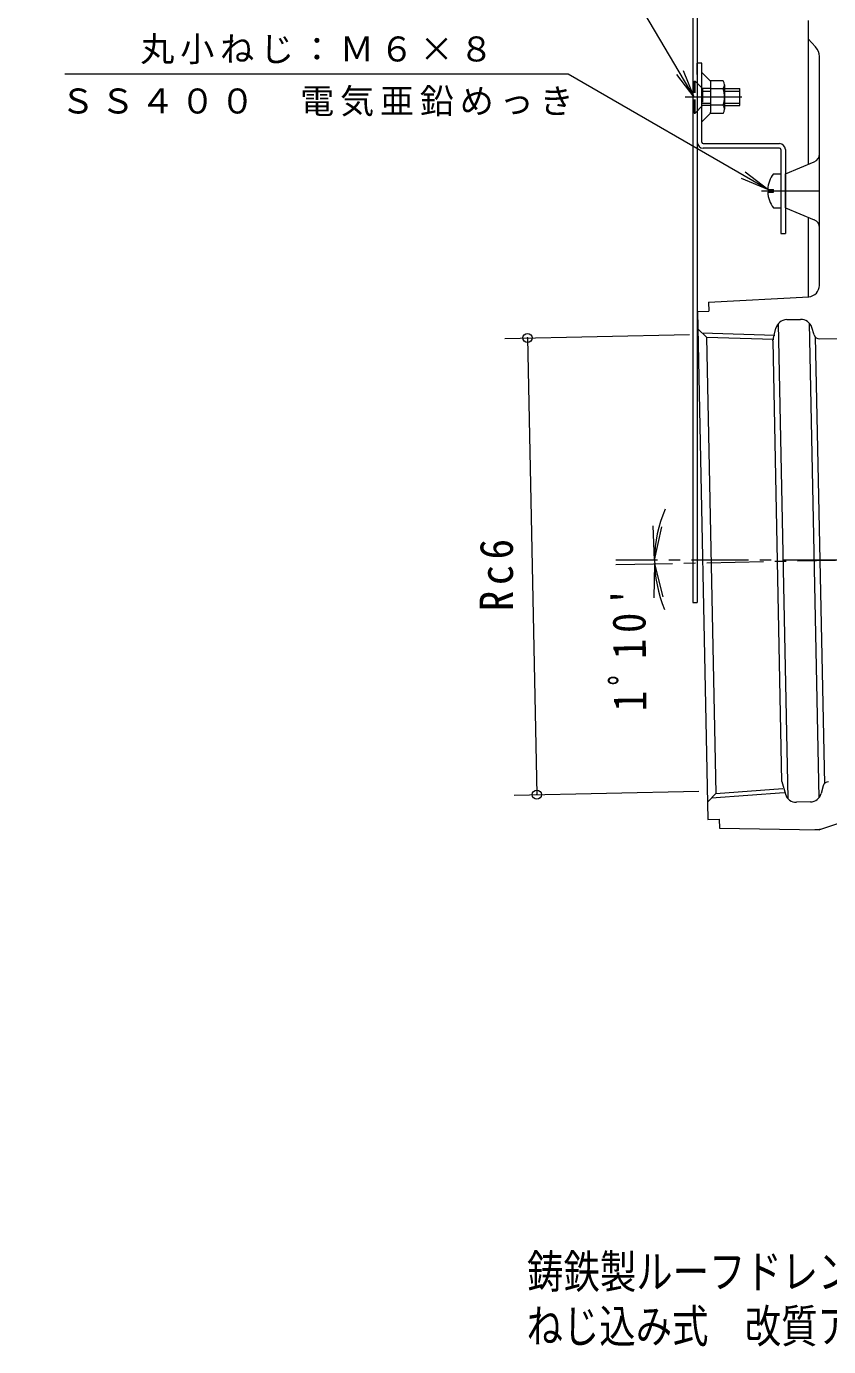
# Model space of a CAD drawing. Units: millimetres, scale not verified. Extents: x -514 to 462, y -549 to 533.
# Drawn here: x -514.2 to -231.8, y -549.4 to -84.4 of the extents above; entities that cross this region are included whole.
import ezdxf
from ezdxf.enums import TextEntityAlignment as Align

# ---------------------------------------------------------------- set-up
doc = ezdxf.new("R2010")
doc.units = ezdxf.units.MM
doc.header["$LTSCALE"] = 4
doc.header["$PDMODE"] = 32
doc.header["$PDSIZE"] = 3.2
doc.linetypes.add('CHAIN1', pattern=[8, 5, -1, 1, -1])
doc.linetypes.add('DASHED1', pattern=[1.8, 1.2, -0.6])
for name, color, linetype, lineweight in [('0-0_通り芯', 4, 'Continuous', 9), ('0-4_その他', 7, 'Continuous', 9), ('0-5_寸法', 7, 'Continuous', 9), ('0-8', 2, 'Continuous', 9), ('0-A', 2, 'Continuous', 9), ('0-F', 7, 'CHAIN1', 9)]:
    doc.layers.add(name, color=color, linetype=linetype, lineweight=lineweight)
doc.layers.add('F-5_F-5ﾚｲﾔ', color=2, linetype='Continuous')
doc.styles.add('ＭＳ ゴシック', font='')
doc.styles.get('ＭＳ ゴシック').set_extended_font_data('MS Gothic')

msp = doc.modelspace()

# ---------------------------------------------------------------- linework, layer by layer
at = {"layer": '0-0_通り芯'}
for p, q in [((-239.041, -82.323), (-239.041, -132.99)), ((-236.384, -91.672), (-239.041, -88.823)), ((-235.041, -175.628), (-235.041, -95.082)), ((-247.041, -136.323), (-236.887, -132.092)), ((-247.041, -148.323), (-247.041, -136.323)), ((-247.041, -148.323), (-236.887, -152.554)), ((-239.041, -151.656), (-239.041, -179.622)), ((-274.044, -181.546), (-238.822, -179.622)), ((-249.632, -189.203), (-246.228, -356.29)), ((-246.588, -187.701), (-241.68, -187.601)), ((-238.635, -188.914), (-235.229, -356.131)), ((-236.965, -193.056), (-237.775, -190.424)), ((-251.51, -195.209), (-248.349, -350.376)), ((-251.484, -195.208), (-250.392, -190.749)), ((-236.535, -193.811), (-233.33, -351.156)), ((-235.013, -194.467), (-228.041, -194.325)), ((-248.321, -350.376), (-247.051, -354.776)), ((-233.731, -351.929), (-234.432, -354.587)), ((-238.218, -357.566), (-243.127, -357.666)), ((-206.403, -358.013), (-235.041, -367.323)), ((-270.271, -366.834), (-235.041, -367.323))]:
    msp.add_line(p, q, dxfattribs=at)
at = {"layer": '0-0_通り芯', "linetype": 'CHAIN1'}
for p, q in [((-255.435, -142.323), (-232.173, -142.323)), ((-306.726, -273.949), (-215.399, -272.089))]:
    msp.add_line(p, q, dxfattribs=at)
at = {"layer": '0-0_通り芯', "color": 6}
for p, q in [((-277.979, -184.785), (-273.98, -184.704)), ((-277.979, -184.785), (-274.334, -363.748)), ((-274.044, -181.546), (-273.98, -184.704)), ((-274.793, -193.884), (-277.854, -190.946)), ((-276.384, -192.357), (-250.752, -193.158)), ((-274.793, -193.884), (-271.522, -354.527)), ((-274.793, -193.884), (-251.11, -194.624)), ((-271.522, -354.527), (-247.888, -352.823)), ((-271.522, -354.527), (-274.46, -357.587)), ((-273.049, -356.118), (-247.468, -354.274))]:
    msp.add_line(p, q, dxfattribs=at)
msp.add_lwpolyline([(-274.334, -363.748), (-270.335, -363.667), (-270.271, -366.834)], dxfattribs=at)
at = {"layer": '0-0_通り芯'}
for centre, radius, start, end in [((-240.041, -95.082), 5, 0, 43), ((-238.041, -129.323), 3, 292.61953, 0), ((-238.041, -155.323), 3, 0, 67.38047), ((-239.041, -175.628), 4, 273.1278, 0), ((-246.507, -191.701), 4, 91.16681, 166.23539), ((-241.598, -191.601), 4, 17.11221, 91.16681), ((-235.054, -192.468), 2, 197.11221, 271.16681), ((-231.797, -352.44), 2, 91.16681, 165.22141), ((-243.208, -353.667), 4, 196.09823, 271.16681), ((-238.299, -353.567), 4, 271.16681, 345.22141), ((-236.557, -357.301), 10, 269.20553, 288.00828)]:
    msp.add_arc(centre, radius, start, end, dxfattribs=at)
at = {"layer": '0-4_その他'}
for p, q in [((-345.798, -194.287), (-280.793, -192.963)), ((-337.8, -194.124), (-334.524, -354.973)), ((-293.067, -272.354), (-293.59, -260.365)), ((-293.067, -272.354), (-290.469, -260.638)), ((-293.047, -273.671), (-293.327, -285.667)), ((-293.047, -273.671), (-290.212, -285.331)), ((-342.522, -355.136), (-277.517, -353.812))]:
    msp.add_line(p, q, dxfattribs=at)
msp.add_arc((-247.983, -272.347), 45.084, 156.63402, 202.7846, dxfattribs=at)
for p in [(-337.8, -194.124), (-334.524, -354.973)]:
    msp.add_point(p, dxfattribs=at)
at = {"layer": '0-5_寸法'}
for p, q in [((-323.455, -101.299), (-500.69, -101.299)), ((-253.229, -141.844), (-323.455, -101.299)), ((-279.121, -109.323), (-285.209, -101.39)), ((-279.121, -109.323), (-282.948, -100.084)), ((-253.229, -141.844), (-262.468, -138.017)), ((-253.229, -141.844), (-261.163, -135.756))]:
    msp.add_line(p, q, dxfattribs=at)
msp.add_lwpolyline([(-279.121, -109.323), (-325.97, -30.065), (-514.155, -30.065)], dxfattribs=at)
at = {"layer": '0-8'}
for p, q in [((-279.641, 72.677), (-279.641, -287.323)), ((-278.04, 72.677), (-278.04, -287.323)), ((-278.04, -101.323), (-278.04, -97.323)), ((-276.44, -97.323), (-278.04, -97.323)), ((-276.44, -125.223), (-276.44, -97.323)), ((-273.44, -103.66), (-276.44, -100.66)), ((-273.44, -104.011), (-273.44, -114.636)), ((-273.44, -114.986), (-276.44, -117.986)), ((-275.94, -125.723), (-249.14, -125.723)), ((-249.14, -127.323), (-275.94, -127.323)), ((-248.641, -127.823), (-248.641, -157.323)), ((-247.041, -127.823), (-247.041, -157.323)), ((-248.641, -157.323), (-247.041, -157.323)), ((-279.641, -287.323), (-278.04, -287.323))]:
    msp.add_line(p, q, dxfattribs=at)
at = {"layer": '0-8', "linetype": 'CHAIN1'}
msp.add_line((-262.311, -109.323), (-282.44, -109.323), dxfattribs=at)
at = {"layer": '0-8'}
for centre, radius, start, end in [((-275.94, -125.223), 2.1, 180, 270), ((-275.94, -125.223), 0.5, 180, 270), ((-249.14, -127.823), 2.1, 0, 90), ((-249.14, -127.823), 0.5, 0, 90)]:
    msp.add_arc(centre, radius, start, end, dxfattribs=at)
at = {"layer": '0-A', "linetype": 'DASHED1'}
for p, q in [((-279.121, -103.673), (-278.821, -103.673)), ((-279.121, -114.973), (-279.121, -103.673)), ((-276.171, -106.323), (-278.821, -103.673)), ((-276.171, -106.323), (-276.171, -112.323)), ((-273.44, -106.323), (-276.171, -106.323)), ((-276.171, -107.193), (-273.44, -107.193)), ((-276.171, -111.453), (-273.44, -111.453)), ((-276.171, -112.323), (-278.821, -114.973)), ((-273.44, -112.323), (-276.171, -112.323))]:
    msp.add_line(p, q, dxfattribs=at)
at = {"layer": '0-A'}
for p, q in [((-268.931, -103.573), (-273.44, -103.573)), ((-273.44, -103.573), (-273.44, -104.011)), ((-268.931, -106.46), (-273.44, -106.46)), ((-268.44, -105.017), (-268.44, -113.63)), ((-268.44, -106.323), (-263.121, -106.323)), ((-263.121, -112.323), (-263.121, -106.323)), ((-268.44, -107.193), (-263.121, -107.193)), ((-268.44, -111.453), (-263.121, -111.453)), ((-268.931, -112.186), (-273.44, -112.186)), ((-273.44, -115.073), (-273.44, -114.636)), ((-268.931, -115.073), (-273.44, -115.073)), ((-268.44, -112.323), (-263.121, -112.323)), ((-251.241, -136.323), (-248.641, -136.323)), ((-253.229, -141.844), (-251.241, -141.844)), ((-253.229, -142.802), (-251.241, -142.802)), ((-251.241, -142.802), (-251.241, -141.844)), ((-251.241, -148.323), (-248.641, -148.323))]:
    msp.add_line(p, q, dxfattribs=at)
at = {"layer": '0-A', "linetype": 'DASHED1'}
msp.add_lwpolyline([(-279.121, -114.973), (-278.821, -114.973), (-278.821, -103.673)], dxfattribs=at)
at = {"layer": '0-A'}
for centre, radius, start, end in [((-270.808, -105.017), 2.368, 322.44278, 37.55722), ((-277.038, -109.323), 8.598, 340.548, 19.452), ((-270.808, -113.63), 2.368, 322.44278, 37.55722), ((-243.241, -142.323), 10, 143.13013, 177.25438), ((-243.241, -142.323), 10, 182.74562, 216.86987)]:
    msp.add_arc(centre, radius, start, end, dxfattribs=at)
at = {"layer": '0-F'}
msp.add_line((-228.041, -272.347), (-306.758, -272.347), dxfattribs=at)

# ---------------------------------------------------------------- texts
at = {"layer": '0-4_その他', "color": 2, "char_height": 11.73, "attachment_point": 7, "style": 'ＭＳ ゴシック'}
for s, insert, rotation in [('\\T1.27;\\W0.9;Rc6', (-342.72, -290.369), 90), ("\\T1.28;\\W0.9;1ﾟ10'", (-295.732, -325.603), 90.583)]:
    msp.add_mtext(s, dxfattribs=dict(at, insert=insert, rotation=rotation))
at = {"layer": '0-5_寸法', "char_height": 8.798, "attachment_point": 7, "style": 'ＭＳ ゴシック'}
for s, insert in [('\\T1.17;丸小ねじ：Ｍ６×８', (-474.073, -97.758)), ('\\T1.17;ＳＳ４００\u3000電気亜鉛めっき', (-502.073, -116.156))]:
    msp.add_mtext(s, dxfattribs=dict(at, insert=insert))
at = {"layer": 'F-5_F-5ﾚｲﾔ', "style": 'ＭＳ ゴシック', "width": 0.8}
for s, p in [('鋳鉄製ルーフドレン\u3000防水層張掛け幅100mm\u3000よこ引き用\u3000鋼製下地断熱屋根工法用', (-337.924, -532.337)), ('ねじ込み式\u3000改質アスファルトシート・シート防水用\u3000\u3000ＷＨＸＳ－６－１５０－５０', (-338.116, -551.524))]:
    msp.add_text(s, height=11.73, dxfattribs=at).set_placement(p, align=Align.BOTTOM_LEFT)

doc.saveas('drawing.dxf')
